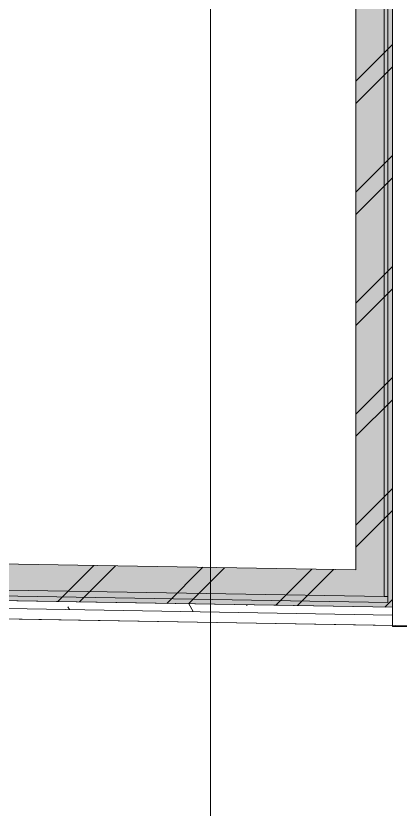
# Model space of a CAD drawing. Header units: millimetres. Extents: x -546 to 1681, y -650 to 1730.
# Drawn here: x 788.45 to 795.8, y 654.86 to 670.03 of the extents above; entities that cross this region are included whole.
import ezdxf

# ---------------------------------------------------------------- set-up
doc = ezdxf.new("R2010")
doc.units = ezdxf.units.MM

msp = doc.modelspace()

# ---------------------------------------------------------------- hatches: boundary and pattern name
at = {"true_color": 0xffffff}
h = msp.add_hatch(color=7, dxfattribs=at)
h.dxf.hatch_style = 2
h.paths.add_polyline_path([(794.957, 680.839), (795.657, 680.839), (795.657, 659.425), (794.957, 659.437)])
h = msp.add_hatch(color=7, dxfattribs=at)
h.dxf.hatch_style = 2
h.paths.add_polyline_path([(780.907, 658.975), (780.907, 659.675), (794.957, 659.437), (794.957, 658.737)])
h = msp.add_hatch(color=7, dxfattribs=at)
h.dxf.hatch_style = 2
h.paths.add_polyline_path([(794.957, 659.437), (795.657, 659.425), (795.657, 658.725)])
h = msp.add_hatch(color=7, dxfattribs=at)
h.dxf.hatch_style = 2
h.paths.add_polyline_path([(795.657, 658.725), (794.957, 658.737), (794.957, 659.437)])

# ---------------------------------------------------------------- linework, layer by layer
at = {"color": 7, "lineweight": 0}
for points in [[(792.173, 197.821), (792.173, 730.152)], [(795.657, 681.539), (795.657, 658.575)], [(795.657, 659.425), (795.657, 681.539)], [(795.567, 681.449), (795.567, 658.817)], [(795.498, 681.38), (795.498, 658.928)], [(794.957, 680.839), (794.957, 659.437)], [(794.957, 668.779), (795.657, 669.479)], [(794.957, 668.355), (795.657, 669.055)], [(794.957, 666.658), (795.657, 667.358)], [(794.957, 666.234), (795.657, 666.934)], [(794.957, 664.537), (795.657, 665.237)], [(794.957, 664.112), (795.657, 664.812)], [(794.957, 662.415), (795.657, 663.115)], [(794.957, 661.991), (795.657, 662.691)], [(794.957, 660.294), (795.657, 660.994)], [(794.957, 659.87), (795.657, 660.57)], [(794.957, 659.437), (780.907, 659.675)], [(789.254, 658.834), (789.942, 659.522)], [(789.671, 658.827), (790.359, 659.515)], [(791.34, 658.798), (792.028, 659.487)], [(791.757, 658.791), (792.445, 659.48)], [(793.426, 658.763), (794.114, 659.452)], [(793.843, 658.756), (794.531, 659.444)], [(795.657, 658.725), (795.657, 659.425)], [(795.498, 658.928), (780.366, 659.184)], [(795.657, 658.725), (780.207, 658.987)], [(795.567, 658.817), (780.297, 659.075)], [(780.907, 658.975), (795.657, 658.725)], [(795.657, 658.575), (780.207, 658.837)], [(791.847, 658.64), (791.759, 658.791)], [(795.498, 658.928), (795.567, 658.927)], [(795.512, 658.728), (795.584, 658.8)], [(795.584, 658.8), (795.657, 658.873)], [(778.506, 658.665), (795.657, 658.375)], [(789.477, 658.68), (789.447, 658.732)], [(792.876, 658.772), (792.866, 658.754)], [(793.389, 658.762), (793.471, 658.762)], [(833.158, 657.741), (780.947, 658.624)], [(795.657, 658.575), (795.657, 658.375)], [(795.657, 658.375), (795.657, 658.355)], [(795.657, 658.355), (796.857, 658.355)]]:
    msp.add_lwpolyline(points, dxfattribs=at)

doc.saveas('drawing.dxf')
